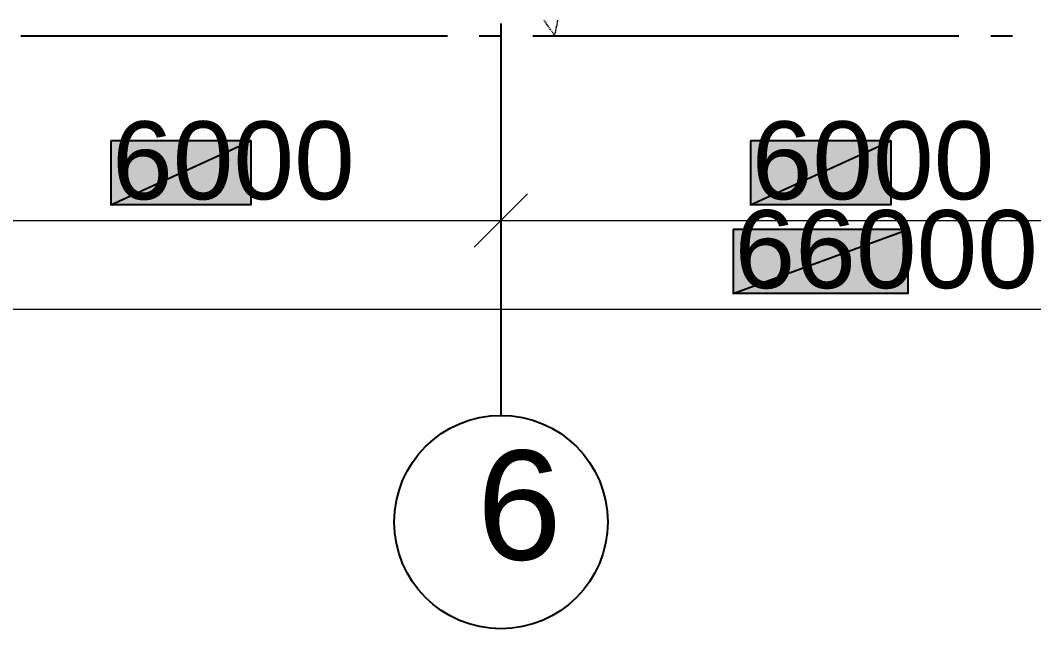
# Model space of a CAD drawing. Extents: x 8 to 21351, y 0 to 420.
# Drawn here: x 15729.48 to 15777, y 145.5 to 174.05 of the extents above; entities that cross this region are included whole.
import ezdxf

# ---------------------------------------------------------------- set-up
doc = ezdxf.new("R2010")
doc.units = 0
doc.styles.add('TEYPDFCAD_TEXT', font='arial.ttf')

msp = doc.modelspace()

# ---------------------------------------------------------------- hatches: boundary and pattern name
at = {"true_color": 0xffffff}
h = msp.add_hatch(color=0, dxfattribs=at)
h.paths.add_polyline_path([(15733.72, 168.402), (15733.72, 165.396), (15740.282, 168.402)])
h.paths.add_polyline_path([(15733.72, 165.396), (15740.282, 168.402), (15740.282, 165.396)])
h = msp.add_hatch(color=0, dxfattribs=at)
h.paths.add_polyline_path([(15763.714, 168.402), (15763.714, 165.396), (15770.296, 168.402)])
h.paths.add_polyline_path([(15763.714, 165.396), (15770.296, 168.402), (15770.296, 165.396)])
h = msp.add_hatch(color=0, dxfattribs=at)
h.paths.add_polyline_path([(15762.909, 164.232), (15762.909, 161.226), (15771.101, 164.232)])
h.paths.add_polyline_path([(15762.909, 161.226), (15771.101, 164.232), (15771.101, 161.226)])

# ---------------------------------------------------------------- linework, layer by layer
at = {"color": 7, "lineweight": 5}
for p, q in [((15754.062, 174.032), (15754.04, 174.054)), ((15754.104, 173.969), (15754.083, 174.011)), ((15754.146, 173.905), (15754.125, 173.948)), ((15754.654, 173.99), (15754.654, 173.948)), ((15754.675, 174.054), (15754.675, 174.011)), ((15754.189, 173.842), (15754.146, 173.884)), ((15754.231, 173.799), (15754.189, 173.842)), ((15754.252, 173.736), (15754.231, 173.778)), ((15754.294, 173.673), (15754.273, 173.715)), ((15754.337, 173.609), (15754.316, 173.651)), ((15754.379, 173.567), (15754.358, 173.609)), ((15754.421, 173.503), (15754.4, 173.546)), ((15754.464, 173.44), (15754.421, 173.482)), ((15754.57, 173.503), (15754.548, 173.461)), ((15754.591, 173.651), (15754.57, 173.609)), ((15754.57, 173.588), (15754.57, 173.524)), ((15754.612, 173.715), (15754.591, 173.673)), ((15754.612, 173.778), (15754.612, 173.736)), ((15754.654, 173.927), (15754.633, 173.884)), ((15754.633, 173.863), (15754.633, 173.799)), ((15754.506, 173.376), (15754.464, 173.418)), ((15754.527, 173.355), (15754.506, 173.376)), ((15754.548, 173.44), (15754.527, 173.397)), ((15754.527, 173.376), (15754.527, 173.355)), ((15752.008, 165.269), (15752.008, 166.645)), ((15752.008, 165.269), (15752.008, 166.645)), ((15750.76, 163.407), (15753.257, 165.904)), ((15753.257, 165.904), (15750.76, 163.407)), ((15720.004, 164.655), (15753.998, 164.655)), ((15749.998, 164.655), (15784.012, 164.655)), ((15933.999, 160.486), (15600.011, 160.486))]:
    msp.add_line(p, q, dxfattribs=at)
at = {"lineweight": 25}
for p, q in [((15752.008, 173.905), (15752.008, 160.507)), ((15749.511, 173.313), (15729.508, 173.313)), ((15752.008, 173.313), (15750.992, 173.313)), ((15773.493, 173.313), (15753.511, 173.313)), ((15776.011, 173.313), (15774.995, 173.313)), ((15752.008, 160.507), (15752.008, 155.49))]:
    msp.add_line(p, q, dxfattribs=at)
at = {"color": 0, "true_color": 0xffffff}
for points in [[(15733.72, 168.402), (15733.72, 165.396), (15740.282, 168.402)], [(15733.72, 165.396), (15740.282, 168.402), (15740.282, 165.396)], [(15763.714, 168.402), (15763.714, 165.396), (15770.296, 168.402)], [(15763.714, 165.396), (15770.296, 168.402), (15770.296, 165.396)], [(15762.909, 164.232), (15762.909, 161.226), (15771.101, 164.232)], [(15762.909, 161.226), (15771.101, 164.232), (15771.101, 161.226)]]:
    msp.add_lwpolyline(points, close=True, dxfattribs=at)
at = {"lineweight": 25}
msp.add_circle((15752.019, 150.506), 5.006, dxfattribs=at)

# ---------------------------------------------------------------- texts
at = {"color": 7, "style": 'TEYPDFCAD_TEXT'}
for s, height, p in [('6000', 3.6618, (15733.784, 165.65)), ('6000', 3.6618, (15763.777, 165.65)), ('66000', 3.6618, (15762.973, 161.481)), ('6', 5.126, (15750.887, 148.738))]:
    msp.add_text(s, height=height, dxfattribs=at).set_placement(p)

doc.saveas('drawing.dxf')
